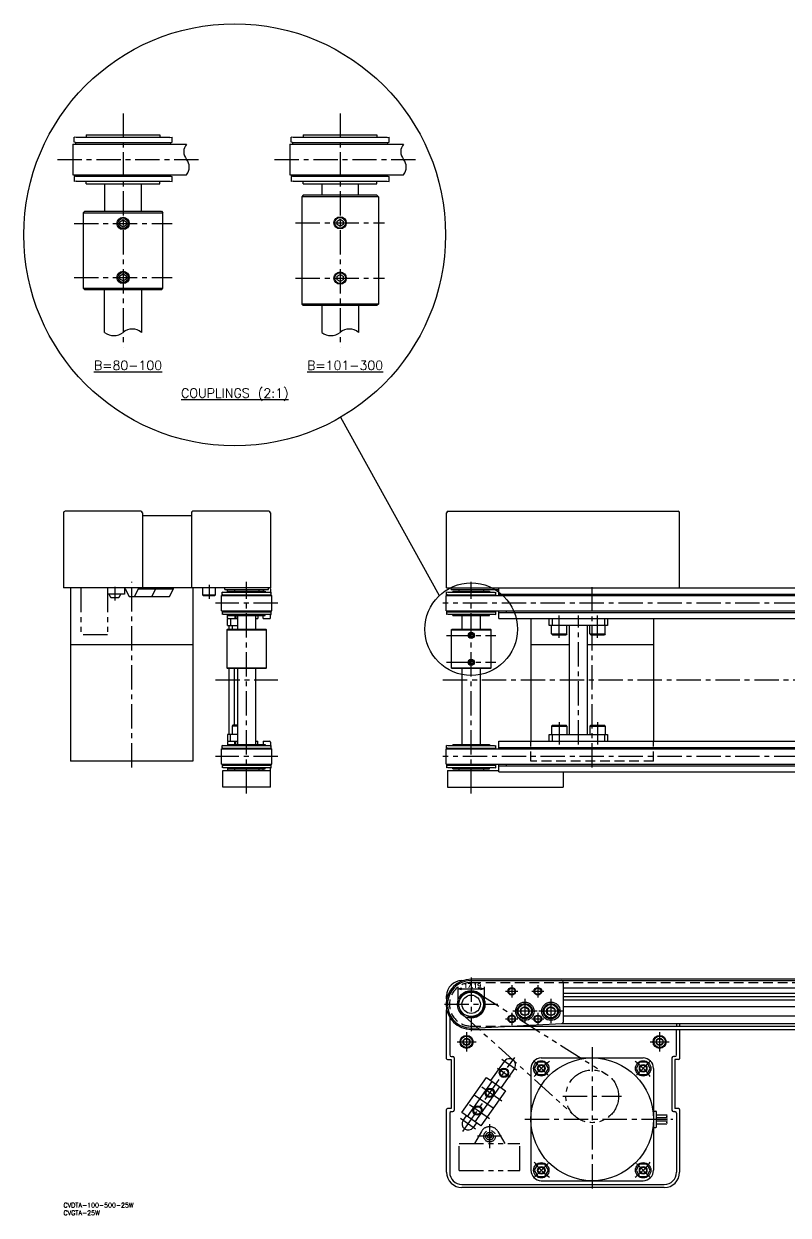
# Model space of a CAD drawing. Extents: x -26 to 972, y -8 to 769.
# Drawn here: x -26 to 473, y -8 to 769 of the extents above; entities that cross this region are included whole.
import ezdxf

# ---------------------------------------------------------------- set-up
doc = ezdxf.new("R2010")
doc.units = 0
doc.header["$LTSCALE"] = 0.5
doc.header["$PDMODE"] = 35
for name, pattern in [('CENTER', [50.8, 31.75, -6.35, 6.35, -6.35]), ('DASHED', [19.05, 12.7, -6.35]), ('PHANTOM', [63.5, 31.75, -6.35, 6.35, -6.35, 6.35, -6.35])]:
    doc.linetypes.add(name, pattern=pattern)
doc.layers.get('0').update_dxf_attribs({"linetype": 'CONTINUOUS'})
doc.layers.get('DEFPOINTS').update_dxf_attribs({"linetype": 'CONTINUOUS'})
for name, color, linetype in [('MSM_CENTER', 1, 'CENTER'), ('MSM_CONTINUOUS', 7, 'CONTINUOUS'), ('MSM_DASHED', 4, 'DASHED'), ('MSM_IMAGINARY', 6, 'PHANTOM'), ('MSM_NARROW', 5, 'CONTINUOUS'), ('MSM_PART_NUMBER', 7, 'CONTINUOUS')]:
    doc.layers.add(name, color=color, linetype=linetype)
doc.styles.get("Standard").update_dxf_attribs({"font": 'txt.shx', "height": 3, "bigfont": 'bigfont.shx'})
doc.dimstyles.get("Standard").update_dxf_attribs({"dimtxt": 2.5, "dimasz": 2.5, "dimexe": 1.25, "dimexo": 0.625, "dimtad": 1, "dimcen": 2.5, "dimazin": 3, "dimtfac": 1, "dimtmove": 0, "dimatfit": 3})

# ---------------------------------------------------------------- blocks, each defined once
blk = doc.blocks.new('*U4')
at = {"layer": 'MSM_PART_NUMBER'}
blk.add_text('CVDTA-100-500-25W', height=3, dxfattribs=at).set_placement((0, -3))
blk = doc.blocks.new('*U5')
at = {"layer": 'MSM_PART_NUMBER'}
blk.add_text('CVGTA-25W', height=3, dxfattribs=at).set_placement((0, -8))
blk = doc.blocks.new('_OPEN30')
at = {"color": 0, "linetype": 'BYBLOCK'}
for p, q in [((-1, 0.27), (0, 0)), ((0, 0), (-1, -0.27)), ((0, 0), (-1, 0))]:
    blk.add_line(p, q, dxfattribs=at)
blk = doc.blocks.new('*U6')
at = {"layer": 'MSM_CONTINUOUS'}
blk.add_text('17.19', height=3, dxfattribs=at).set_placement((261.03, 140.17))
blk = doc.blocks.new('*D1')
at = {"layer": 'DEFPOINTS', "color": 0}
for p in [(274.63, 139.55), (257.44, 129.5), (274.63, 129.5)]:
    blk.add_point(p, dxfattribs=at)
at = {"layer": 'MSM_CONTINUOUS'}
for p, q in [((257.44, 130.13), (257.44, 140.8)), ((274.63, 130.13), (274.63, 140.8)), ((259.94, 139.55), (272.13, 139.55))]:
    blk.add_line(p, q, dxfattribs=at)
at = {"layer": 'MSM_CONTINUOUS', "xscale": 2.5, "yscale": 2.5, "zscale": 2.5, "rotation": 180}
blk.add_blockref('_OPEN30', (257.44, 139.55), dxfattribs=at)
at = {"layer": 'MSM_CONTINUOUS'}
blk.add_blockref('*U6', (0, 0), dxfattribs=at)
at = {"layer": 'MSM_CONTINUOUS', "xscale": 2.5, "yscale": 2.5, "zscale": 2.5}
blk.add_blockref('_OPEN30', (274.63, 139.55), dxfattribs=at)

msp = doc.modelspace()

# ---------------------------------------------------------------- linework, layer by layer
at = {"layer": 'MSM_CENTER'}
for p, q in [((38.854, 710.476), (38.854, 557.911)), ((180.478, 710.476), (180.478, 557.911)), ((-3.946, 680.476), (90.279, 680.476)), ((137.678, 680.476), (231.903, 680.476)), ((6.854, 638.676), (70.854, 638.676)), ((151.478, 639.076), (209.478, 639.076)), ((6.854, 603.476), (70.854, 603.476)), ((151.478, 603.076), (209.478, 603.076)), ((44.5, 284), (44.5, 405)), ((119.5, 267), (119.5, 405)), ((266.032, 267), (266.032, 405)), ((33.5, 401.8), (33.5, 392.8)), ((95, 403), (95, 394)), ((345.032, 284), (345.032, 403)), ((139.9, 391), (99.1, 391)), ((784.447, 391), (247.617, 391)), ((323.532, 368.5), (323.532, 383)), ((336.032, 299), (336.032, 383)), ((348.532, 368.5), (348.532, 383)), ((250.032, 370.1), (282.032, 370.1)), ((250.032, 352.5), (282.032, 352.5)), ((99.1, 341), (139.9, 341)), ((247.617, 341), (788.122, 341)), ((323.532, 313.5), (323.532, 299)), ((348.532, 313.5), (348.532, 299)), ((139.9, 291), (99.1, 291)), ((784.447, 291), (247.617, 291)), ((266.032, 147), (266.032, 112)), ((292.532, 142), (292.532, 134)), ((309.532, 142), (309.532, 134)), ((288.532, 138), (296.532, 138)), ((301.032, 133), (301.032, 117)), ((305.532, 138), (313.532, 138)), ((318.032, 133), (318.032, 117)), ((248.532, 129.5), (283.532, 129.5)), ((309.031, 125), (293.031, 125)), ((326.032, 125), (310.032, 125)), ((288.532, 120), (296.532, 120)), ((292.532, 124), (292.532, 116)), ((305.532, 120), (313.532, 120)), ((309.532, 124), (309.532, 116)), ((263.032, 111.25), (263.032, 98.75)), ((389.032, 111.25), (389.032, 98.75)), ((256.782, 105), (269.282, 105)), ((345.032, 101.5), (345.032, 7.5)), ((382.782, 105), (395.282, 105)), ((260.59, 46.585), (294.432, 94.915)), ((295.905, 86.559), (286.075, 93.442)), ((291.484, 81.989), (283.293, 87.725)), ((307.379, 92.153), (316.217, 83.315)), ((382.685, 92.153), (373.847, 83.315)), ((285.993, 66.301), (270.429, 77.199)), ((277.963, 54.833), (262.399, 65.731)), ((325.842, 69.5), (364.222, 69.5)), ((268.947, 48.059), (259.117, 54.941)), ((301.032, 54.5), (397.732, 54.5)), ((278.032, 51.3), (278.032, 35.7)), ((285.832, 43.5), (270.232, 43.5)), ((307.379, 16.847), (316.217, 25.685)), ((382.685, 16.847), (373.847, 25.685))]:
    msp.add_line(p, q, dxfattribs=at)
for start, end in [(126.463708, 143.536292), (36.463708, 53.536292), (216.463708, 233.536292), (306.463708, 323.536292)]:
    msp.add_arc((345.032, 54.5), 47, start, end, dxfattribs=at)
at = {"layer": 'MSM_CONTINUOUS'}
for p, q in [((6.854, 691.71), (6.854, 694.997)), ((8.225, 694.676), (6.854, 694.997)), ((7.854, 691.476), (6.854, 691.71)), ((7.854, 691.476), (69.854, 691.476)), ((7.854, 691.476), (7.854, 690.476)), ((69.484, 694.676), (8.225, 694.676)), ((14.854, 696.476), (62.854, 696.476)), ((14.854, 696.476), (14.854, 694.676)), ((62.854, 696.476), (62.854, 694.676)), ((69.484, 694.676), (70.854, 694.997)), ((69.854, 691.476), (70.854, 691.71)), ((69.854, 691.476), (69.854, 690.476)), ((70.854, 691.71), (70.854, 694.997)), ((148.478, 691.71), (148.478, 694.997)), ((149.848, 694.676), (148.478, 694.997)), ((149.478, 691.476), (148.478, 691.71)), ((149.478, 691.476), (211.478, 691.476)), ((149.478, 691.476), (149.478, 690.476)), ((211.108, 694.676), (149.848, 694.676)), ((156.478, 696.476), (204.478, 696.476)), ((156.478, 696.476), (156.478, 694.676)), ((204.478, 696.476), (204.478, 694.676)), ((211.108, 694.676), (212.478, 694.997)), ((211.478, 691.476), (212.478, 691.71)), ((211.478, 691.476), (211.478, 690.476)), ((212.478, 691.71), (212.478, 694.997)), ((6.054, 690.476), (80.279, 690.476)), ((6.054, 690.476), (6.054, 670.476)), ((147.678, 690.476), (147.678, 670.476)), ((147.678, 690.476), (221.903, 690.476)), ((6.054, 670.476), (80.279, 670.476)), ((7.854, 669.476), (6.854, 669.241)), ((6.854, 669.241), (6.854, 665.954)), ((7.854, 670.476), (7.854, 669.476)), ((7.854, 669.476), (69.854, 669.476)), ((69.854, 670.476), (69.854, 669.476)), ((69.854, 669.476), (70.854, 669.241)), ((70.854, 665.954), (70.854, 669.241)), ((147.678, 670.476), (221.903, 670.476)), ((149.478, 669.476), (148.478, 669.241)), ((148.478, 669.241), (148.478, 665.954)), ((149.478, 670.476), (149.478, 669.476)), ((149.478, 669.476), (211.478, 669.476)), ((211.478, 670.476), (211.478, 669.476)), ((211.478, 669.476), (212.478, 669.241)), ((212.478, 665.954), (212.478, 669.241)), ((8.225, 666.276), (6.854, 665.954)), ((8.225, 666.276), (69.484, 666.276)), ((14.854, 664.476), (14.854, 666.276)), ((14.854, 664.476), (62.854, 664.476)), ((26.854, 664.476), (26.854, 646.676)), ((50.854, 646.676), (50.854, 664.476)), ((62.854, 664.476), (62.854, 666.276)), ((69.484, 666.276), (70.854, 665.954)), ((149.848, 666.276), (148.478, 665.954)), ((149.848, 666.276), (211.108, 666.276)), ((156.478, 664.476), (156.478, 666.276)), ((156.478, 664.476), (204.478, 664.476)), ((168.478, 664.476), (168.478, 657.076)), ((192.478, 657.076), (192.478, 664.476)), ((204.478, 664.476), (204.478, 666.276)), ((211.108, 666.276), (212.478, 665.954)), ((156.478, 657.076), (155.478, 656.076)), ((155.478, 656.076), (155.478, 586.076)), ((205.478, 656.076), (155.478, 656.076)), ((204.478, 657.076), (156.478, 657.076)), ((205.478, 656.076), (204.478, 657.076)), ((205.478, 656.076), (205.478, 586.076)), ((12.854, 645.676), (13.854, 646.676)), ((12.854, 645.676), (12.854, 596.476)), ((12.854, 645.676), (64.854, 645.676)), ((13.854, 646.676), (63.854, 646.676)), ((63.854, 646.676), (64.854, 645.676)), ((64.854, 596.476), (64.854, 645.676)), ((36.854, 639.83), (38.854, 640.985)), ((36.854, 637.521), (36.854, 639.83)), ((38.854, 636.366), (36.854, 637.521)), ((38.854, 640.985), (40.854, 639.83)), ((40.854, 637.521), (38.854, 636.366)), ((40.854, 639.83), (40.854, 637.521)), ((178.478, 640.23), (180.478, 641.385)), ((178.478, 637.921), (178.478, 640.23)), ((180.478, 636.766), (178.478, 637.921)), ((180.478, 641.385), (182.478, 640.23)), ((182.478, 637.921), (180.478, 636.766)), ((182.478, 640.23), (182.478, 637.921)), ((36.854, 604.63), (38.854, 605.785)), ((36.854, 602.321), (36.854, 604.63)), ((38.854, 601.166), (36.854, 602.321)), ((38.854, 605.785), (40.854, 604.63)), ((40.854, 602.321), (38.854, 601.166)), ((40.854, 604.63), (40.854, 602.321)), ((178.478, 604.23), (180.478, 605.385)), ((178.478, 601.921), (178.478, 604.23)), ((180.478, 600.766), (178.478, 601.921)), ((180.478, 605.385), (182.478, 604.23)), ((182.478, 601.921), (180.478, 600.766)), ((182.478, 604.23), (182.478, 601.921)), ((13.854, 595.476), (12.854, 596.476)), ((12.854, 596.476), (64.854, 596.476)), ((63.854, 595.476), (13.854, 595.476)), ((26.854, 567.652), (26.854, 595.476)), ((50.854, 595.476), (50.854, 567.652)), ((63.854, 595.476), (64.854, 596.476)), ((156.478, 585.076), (155.478, 586.076)), ((205.478, 586.076), (155.478, 586.076)), ((204.478, 585.076), (156.478, 585.076)), ((168.478, 585.076), (168.478, 567.652)), ((192.478, 585.076), (192.478, 567.652)), ((205.478, 586.076), (204.478, 585.076)), ((50.5, 451), (1, 451)), ((134, 451), (84.5, 451)), ((251.032, 451), (401.032, 451)), ((0, 450), (0, 401)), ((51.5, 450), (51.5, 401)), ((83.5, 448), (51.5, 448)), ((83.5, 450), (83.5, 401)), ((135, 450), (135, 401)), ((250.032, 401), (250.032, 450)), ((402.032, 401), (402.032, 450)), ((135, 401), (0, 401)), ((4.5, 401), (4.5, 288)), ((40.246, 400.5), (40.246, 401)), ((40.246, 400.5), (42.827, 395.5)), ((46.269, 395.5), (48.85, 400.5)), ((48.85, 400.5), (48.85, 401)), ((48.85, 400.5), (71.786, 400.5)), ((57.737, 395.5), (60.318, 400.5)), ((60.318, 400.5), (60.318, 401)), ((69.205, 395.5), (71.786, 400.5)), ((71.786, 400.5), (71.786, 401)), ((84.5, 401), (84.5, 288)), ((90.75, 401), (90.75, 396.5)), ((90.75, 396.5), (91.25, 396)), ((90.75, 396.5), (99.25, 396.5)), ((98.75, 396), (99.25, 396.5)), ((99.25, 396.5), (99.25, 401)), ((103.5, 396.617), (103.5, 398.261)), ((104.185, 398.1), (103.5, 398.261)), ((104, 396.5), (103.5, 396.617)), ((104, 396.5), (135, 396.5)), ((104, 396), (104, 396.5)), ((134.815, 398.1), (104.185, 398.1)), ((105.25, 400), (105.25, 401)), ((105.25, 400), (133.75, 400)), ((107, 398.1), (107, 400)), ((107.5, 399), (131.5, 399)), ((107.5, 399), (107.5, 398.1)), ((111.5, 400), (111.5, 399)), ((119.5, 400), (119.5, 399)), ((127.5, 400), (127.5, 399)), ((130.25, 400), (130.25, 399)), ((131.5, 399), (131.5, 398.1)), ((133.75, 400), (133.75, 401)), ((134.815, 398.1), (135.5, 398.261)), ((135, 400.5), (135, 398.143)), ((135, 396.5), (135.5, 396.617)), ((135, 396), (135, 396.5)), ((135.5, 396.617), (135.5, 398.261)), ((250.032, 401), (743.032, 401)), ((250.032, 396.617), (250.032, 398.261)), ((250.717, 398.1), (250.032, 398.261)), ((250.532, 396.5), (250.032, 396.617)), ((250.532, 396.5), (281.532, 396.5)), ((250.532, 396), (250.532, 396.5)), ((281.347, 398.1), (250.717, 398.1)), ((253.032, 400), (253.032, 401)), ((253.032, 400), (284.032, 400)), ((254.032, 399), (278.032, 399)), ((254.032, 399), (254.032, 398.1)), ((258.032, 400), (258.032, 399)), ((266.032, 400), (266.032, 399)), ((274.032, 400), (274.032, 399)), ((278.032, 399), (278.032, 398.1)), ((281.347, 398.1), (282.032, 398.261)), ((281.532, 396.5), (282.032, 396.617)), ((281.532, 396), (281.532, 396.5)), ((282.032, 396.617), (282.032, 398.261)), ((284.032, 396), (284.032, 401)), ((284.032, 397), (743.032, 397)), ((289.032, 396), (289.032, 397)), ((42.827, 395.5), (69.205, 395.5)), ((91.25, 396), (98.75, 396)), ((103.1, 396), (135.9, 396)), ((103.1, 386), (103.1, 396)), ((135.9, 386), (135.9, 396)), ((249.632, 396), (782.432, 396)), ((249.632, 386), (249.632, 396)), ((103.1, 386), (135.9, 386)), ((104, 385.5), (103.5, 385.383)), ((103.5, 385.383), (103.5, 383.739)), ((104.185, 383.9), (103.5, 383.739)), ((104, 385.5), (104, 386)), ((104, 385.5), (135, 385.5)), ((104.185, 383.9), (134.815, 383.9)), ((107, 381.5), (107, 383.9)), ((107, 381), (113.5, 381)), ((107, 376.5), (107, 381)), ((107.5, 383), (107.5, 383.9)), ((107.5, 383), (131.5, 383)), ((109, 381), (109, 376.5)), ((111.9, 383), (111.9, 381)), ((112, 383), (112, 381)), ((112.542, 383), (112.542, 381)), ((113.5, 383), (113.5, 374.1)), ((125.5, 374.1), (125.5, 383)), ((125.5, 381), (126.75, 381)), ((126.75, 383), (126.75, 381)), ((130.25, 381), (130.25, 383)), ((130.25, 381), (134.5, 381)), ((131.5, 383), (131.5, 383.9)), ((134.815, 383.9), (135.5, 383.739)), ((135, 385.5), (135, 386)), ((135, 385.5), (135.5, 385.383)), ((135, 381.5), (135, 383.857)), ((135.5, 383.739), (135.5, 385.383)), ((249.632, 386), (782.432, 386)), ((250.532, 385.5), (250.032, 385.383)), ((250.032, 385.383), (250.032, 383.739)), ((250.717, 383.9), (250.032, 383.739)), ((250.532, 385.5), (250.532, 386)), ((250.532, 385.5), (281.532, 385.5)), ((250.717, 383.9), (281.347, 383.9)), ((254.032, 383), (254.032, 383.9)), ((254.032, 383), (278.032, 383)), ((260.032, 383), (260.032, 374.1)), ((272.032, 374.1), (272.032, 383)), ((278.032, 383), (278.032, 383.9)), ((281.347, 383.9), (282.032, 383.739)), ((281.532, 385.5), (281.532, 386)), ((281.532, 385.5), (282.032, 385.383)), ((282.032, 383.739), (282.032, 385.383)), ((284.032, 381), (284.032, 386)), ((284.032, 385), (743.032, 385)), ((284.032, 381), (743.032, 381)), ((289.032, 385), (289.032, 386)), ((305.032, 381), (305.032, 301)), ((317.032, 376.5), (317.032, 381)), ((319.032, 376.5), (319.032, 381)), ((353.032, 381), (353.032, 376.5)), ((355.032, 381), (355.032, 376.5)), ((385.032, 381), (385.032, 301)), ((106.5, 373.6), (107, 374.1)), ((106.5, 373.6), (106.5, 349)), ((106.5, 373.6), (132.5, 373.6)), ((107, 376.5), (113.5, 376.5)), ((107, 374.1), (132, 374.1)), ((108.072, 374.1), (108.072, 376.5)), ((110, 376.5), (110, 374.1)), ((132, 374.1), (132.5, 373.6)), ((132.5, 349), (132.5, 373.6)), ((253.032, 373.6), (253.532, 374.1)), ((253.032, 373.6), (253.032, 349)), ((253.032, 373.6), (279.032, 373.6)), ((253.532, 374.1), (278.532, 374.1)), ((278.532, 374.1), (279.032, 373.6)), ((279.032, 349), (279.032, 373.6)), ((355.032, 376.5), (317.032, 376.5)), ((318.532, 371.1), (318.532, 376.5)), ((328.532, 371.1), (328.532, 376.5)), ((330.032, 376.5), (330.032, 305.5)), ((342.032, 305.5), (342.032, 376.5)), ((343.532, 371.1), (343.532, 376.5)), ((353.532, 371.1), (353.532, 376.5)), ((265.032, 370.677), (266.032, 371.255)), ((265.032, 369.523), (265.032, 370.677)), ((266.032, 368.945), (265.032, 369.523)), ((266.032, 371.255), (267.032, 370.677)), ((267.032, 369.523), (266.032, 368.945)), ((267.032, 370.677), (267.032, 369.523)), ((318.532, 371.1), (319.132, 370.5)), ((318.532, 371.1), (328.532, 371.1)), ((319.132, 370.5), (327.932, 370.5)), ((328.532, 371.1), (327.932, 370.5)), ((343.532, 371.1), (344.132, 370.5)), ((343.532, 371.1), (353.532, 371.1)), ((344.132, 370.5), (352.932, 370.5)), ((353.532, 371.1), (352.932, 370.5)), ((84.5, 364), (4.5, 364)), ((330.032, 364), (305.032, 364)), ((385.032, 364), (342.032, 364)), ((265.032, 353.077), (266.032, 353.655)), ((265.032, 351.923), (265.032, 353.077)), ((266.032, 351.345), (265.032, 351.923)), ((266.032, 353.655), (267.032, 353.077)), ((267.032, 351.923), (266.032, 351.345)), ((267.032, 353.077), (267.032, 351.923)), ((107, 348.5), (106.5, 349)), ((106.5, 349), (132.5, 349)), ((132, 348.5), (107, 348.5)), ((108.072, 305.5), (108.072, 348.5)), ((111.536, 311.5), (111.536, 348.5)), ((113.5, 348.5), (113.5, 299)), ((125.5, 299), (125.5, 348.5)), ((132, 348.5), (132.5, 349)), ((253.532, 348.5), (253.032, 349)), ((253.032, 349), (279.032, 349)), ((278.532, 348.5), (253.532, 348.5)), ((260.032, 348.5), (260.032, 299)), ((272.032, 299), (272.032, 348.5)), ((278.532, 348.5), (279.032, 349)), ((110.6, 311.5), (110, 310.9)), ((110, 310.9), (110, 305.5)), ((113.5, 310.9), (110, 310.9)), ((113.5, 311.5), (110.6, 311.5)), ((318.532, 310.9), (319.132, 311.5)), ((318.532, 310.9), (318.532, 305.5)), ((318.532, 310.9), (328.532, 310.9)), ((319.132, 311.5), (327.932, 311.5)), ((328.532, 310.9), (327.932, 311.5)), ((328.532, 310.9), (328.532, 305.5)), ((343.532, 310.9), (344.132, 311.5)), ((343.532, 310.9), (343.532, 305.5)), ((343.532, 310.9), (353.532, 310.9)), ((344.132, 311.5), (352.932, 311.5)), ((353.532, 310.9), (352.932, 311.5)), ((353.532, 310.9), (353.532, 305.5)), ((107, 305.5), (107, 301)), ((113.5, 305.5), (107, 305.5)), ((109, 301), (109, 305.5)), ((317.032, 305.5), (355.032, 305.5)), ((317.032, 301), (317.032, 305.5)), ((319.032, 301), (319.032, 305.5)), ((353.032, 305.5), (353.032, 301)), ((355.032, 305.5), (355.032, 301)), ((103.1, 286), (103.1, 296)), ((103.1, 296), (135.9, 296)), ((104.185, 298.1), (103.5, 298.261)), ((103.5, 296.617), (103.5, 298.261)), ((104, 296.5), (103.5, 296.617)), ((104, 296.5), (135, 296.5)), ((104, 296), (104, 296.5)), ((134.815, 298.1), (104.185, 298.1)), ((107, 301), (113.5, 301)), ((107, 300.5), (107, 298.1)), ((107.5, 299), (131.5, 299)), ((107.5, 299), (107.5, 298.1)), ((111.9, 299), (111.9, 301)), ((112, 299), (112, 301)), ((112.542, 299), (112.542, 301)), ((125.5, 301), (126.75, 301)), ((126.75, 299), (126.75, 301)), ((130.25, 301), (134.5, 301)), ((130.25, 301), (130.25, 299)), ((131.5, 299), (131.5, 298.1)), ((134.815, 298.1), (135.5, 298.261)), ((135, 300.5), (135, 298.143)), ((135, 296.5), (135.5, 296.617)), ((135, 296), (135, 296.5)), ((135.5, 296.617), (135.5, 298.261)), ((135.9, 286), (135.9, 296)), ((249.632, 296), (782.432, 296)), ((249.632, 286), (249.632, 296)), ((250.717, 298.1), (250.032, 298.261)), ((250.032, 296.617), (250.032, 298.261)), ((250.532, 296.5), (250.032, 296.617)), ((250.532, 296.5), (281.532, 296.5)), ((250.532, 296), (250.532, 296.5)), ((281.347, 298.1), (250.717, 298.1)), ((254.032, 299), (278.032, 299)), ((254.032, 299), (254.032, 298.1)), ((278.032, 299), (278.032, 298.1)), ((281.347, 298.1), (282.032, 298.261)), ((281.532, 296.5), (282.032, 296.617)), ((281.532, 296), (281.532, 296.5)), ((282.032, 296.617), (282.032, 298.261)), ((284.032, 301), (743.032, 301)), ((284.032, 296), (284.032, 301)), ((284.032, 297), (743.032, 297)), ((289.032, 296), (289.032, 297)), ((84.5, 288), (4.5, 288)), ((103.1, 286), (135.9, 286)), ((104, 285.5), (103.5, 285.383)), ((103.5, 285.383), (103.5, 283.739)), ((104.185, 283.9), (103.5, 283.739)), ((104, 285.5), (104, 286)), ((104, 285.5), (135, 285.5)), ((104, 282), (135, 282)), ((104, 271), (104, 282)), ((104.185, 283.9), (134.815, 283.9)), ((107, 283.9), (107, 282)), ((107.5, 283), (107.5, 283.9)), ((107.5, 283), (131.5, 283)), ((111.5, 283), (111.5, 282)), ((127.5, 283), (127.5, 282)), ((130.25, 282), (130.25, 283)), ((131.5, 283), (131.5, 283.9)), ((134.815, 283.9), (135.5, 283.739)), ((135, 285.5), (135, 286)), ((135, 285.5), (135.5, 285.383)), ((135, 271), (135, 283.857)), ((135.5, 283.739), (135.5, 285.383)), ((249.632, 286), (782.432, 286)), ((250.532, 285.5), (250.032, 285.383)), ((250.032, 285.383), (250.032, 283.739)), ((250.717, 283.9), (250.032, 283.739)), ((250.532, 285.5), (250.532, 286)), ((250.532, 285.5), (281.532, 285.5)), ((250.532, 282), (284.032, 282)), ((250.532, 282), (250.532, 271)), ((250.717, 283.9), (281.347, 283.9)), ((254.032, 283), (254.032, 283.9)), ((254.032, 283), (278.032, 283)), ((258.032, 283), (258.032, 282)), ((274.032, 283), (274.032, 282)), ((278.032, 283), (278.032, 283.9)), ((281.347, 283.9), (282.032, 283.739)), ((281.532, 285.5), (281.532, 286)), ((281.532, 285.5), (282.032, 285.383)), ((282.032, 283.739), (282.032, 285.383)), ((284.032, 281), (284.032, 286)), ((284.032, 285), (743.032, 285)), ((284.032, 281), (743.032, 281)), ((289.032, 285), (289.032, 286)), ((326.032, 281), (326.032, 271)), ((135, 271), (104, 271)), ((250.532, 271), (326.032, 271)), ((260.032, 145), (260.674, 145)), ((766.032, 145.9), (266.032, 145.9)), ((266.032, 145), (766.032, 145)), ((326.032, 144), (326.032, 117.951)), ((326.032, 140.25), (706.032, 140.25)), ((250.032, 133.1), (250.032, 135)), ((326.032, 136.75), (706.032, 136.75)), ((326.032, 134.6), (706.032, 134.6)), ((326.032, 132.4), (706.032, 132.4)), ((250.032, 94), (250.032, 125.9)), ((301.032, 127.86), (298.532, 126.417)), ((298.532, 126.417), (298.532, 123.583)), ((301.032, 127.86), (303.532, 126.417)), ((303.532, 126.417), (303.532, 123.583)), ((318.032, 127.86), (315.532, 126.417)), ((315.532, 126.417), (315.532, 123.583)), ((318.032, 127.86), (320.532, 126.417)), ((320.532, 126.417), (320.532, 123.583)), ((326.032, 128.1), (706.032, 128.1)), ((252.032, 120.958), (252.032, 96.5)), ((266.811, 114.02), (325.082, 116.952)), ((301.032, 122.14), (298.532, 123.583)), ((301.032, 122.14), (303.532, 123.583)), ((318.032, 122.14), (315.532, 123.583)), ((318.032, 122.14), (320.532, 123.583)), ((325.341, 117), (706.723, 117)), ((326.032, 121.9), (706.032, 121.9)), ((400.032, 117), (400.032, 115.3)), ((402.032, 117), (402.032, 115.3)), ((266.032, 113.1), (766.032, 113.1)), ((292.253, 115.3), (739.811, 115.3)), ((400.032, 96.5), (400.032, 113.1)), ((402.032, 113.1), (402.032, 94)), ((261.032, 106.155), (263.032, 107.309)), ((261.032, 103.845), (261.032, 106.155)), ((263.032, 102.691), (261.032, 103.845)), ((263.032, 107.309), (265.032, 106.155)), ((265.032, 103.845), (263.032, 102.691)), ((265.032, 106.155), (265.032, 103.845)), ((387.032, 106.155), (389.032, 107.309)), ((387.032, 103.845), (387.032, 106.155)), ((389.032, 102.691), (387.032, 103.845)), ((389.032, 107.309), (391.032, 106.155)), ((391.032, 103.845), (389.032, 102.691)), ((391.032, 106.155), (391.032, 103.845)), ((250.532, 93.5), (253.032, 93.5)), ((253.032, 95.5), (254.032, 95.5)), ((253.032, 93.5), (253.032, 61.5)), ((255.032, 94.5), (255.032, 60.5)), ((311.798, 94.5), (378.266, 94.5)), ((397.032, 94.5), (397.032, 60.5)), ((399.032, 95.5), (398.032, 95.5)), ((399.032, 93.5), (399.032, 61.5)), ((401.532, 93.5), (399.032, 93.5)), ((278.95, 79.779), (287.713, 92.294)), ((294.267, 87.706), (285.503, 75.19)), ((305.032, 87.734), (305.032, 21.266)), ((309.489, 91.734), (307.179, 87.734)), ((307.179, 87.734), (309.489, 83.734)), ((314.107, 91.734), (309.489, 91.734)), ((316.417, 87.734), (314.107, 91.734)), ((314.107, 83.734), (316.417, 87.734)), ((375.957, 91.734), (373.647, 87.734)), ((373.647, 87.734), (375.957, 83.734)), ((380.575, 91.734), (375.957, 91.734)), ((382.885, 87.734), (380.575, 91.734)), ((380.575, 83.734), (382.885, 87.734)), ((385.032, 87.734), (385.032, 21.266)), ((260.023, 58.85), (276.083, 81.786)), ((263.709, 56.269), (279.769, 79.205)), ((276.083, 81.786), (288.37, 73.182)), ((309.489, 83.734), (314.107, 83.734)), ((375.957, 83.734), (380.575, 83.734)), ((280.34, 61.714), (268.053, 70.318)), ((268.624, 52.827), (284.684, 75.764)), ((288.37, 73.182), (272.31, 50.246)), ((250.032, 20), (250.032, 61)), ((253.032, 61.5), (250.532, 61.5)), ((252.032, 58.5), (252.032, 20)), ((253.032, 59.5), (254.032, 59.5)), ((272.31, 50.246), (260.023, 58.85)), ((260.755, 53.794), (262.89, 56.842)), ((385.032, 59.75), (386.532, 59.75)), ((387.032, 49.75), (387.032, 59.25)), ((387.032, 57.5), (393.732, 57.5)), ((393.732, 55.5), (387.032, 55.5)), ((398.032, 59.5), (399.032, 59.5)), ((401.532, 61.5), (399.032, 61.5)), ((400.032, 58.5), (400.032, 20)), ((402.032, 61), (402.032, 20)), ((269.443, 52.254), (267.309, 49.206)), ((385.032, 49.25), (386.532, 49.25)), ((387.032, 53.5), (393.732, 53.5)), ((387.032, 51.5), (393.732, 51.5)), ((309.489, 25.266), (307.179, 21.266)), ((314.107, 25.266), (309.489, 25.266)), ((316.417, 21.266), (314.107, 25.266)), ((375.957, 25.266), (373.647, 21.266)), ((380.575, 25.266), (375.957, 25.266)), ((382.885, 21.266), (380.575, 25.266)), ((307.179, 21.266), (309.489, 17.266)), ((309.489, 17.266), (314.107, 17.266)), ((314.107, 17.266), (316.417, 21.266)), ((373.647, 21.266), (375.957, 17.266)), ((375.957, 17.266), (380.575, 17.266)), ((380.575, 17.266), (382.885, 21.266)), ((260.032, 12), (392.032, 12)), ((392.032, 10), (260.032, 10)), ((311.798, 14.5), (378.266, 14.5))]:
    msp.add_line(p, q, dxfattribs=at)
for centre, radius in [((38.854, 638.676), 3.242), ((180.478, 639.076), 3.5), ((38.854, 603.476), 3.242), ((180.478, 603.076), 3.5), ((266.032, 370.1), 1.621), ((266.032, 352.5), 1.621), ((292.532, 138), 2.067), ((309.532, 138), 2.067), ((266.032, 129.5), 9), ((266.032, 129.5), 8), ((266.032, 129.5), 6), ((301.032, 125), 6), ((301.032, 125), 5), ((301.031, 125), 4.4), ((301.031, 125), 2.887), ((318.032, 125), 6), ((318.032, 125), 5), ((318.032, 125), 4.4), ((318.032, 125), 2.887), ((292.532, 120), 2.067), ((309.532, 120), 2.067), ((263.032, 105), 4.25), ((389.032, 105), 4.25), ((263.032, 105), 3.75), ((263.032, 105), 2.309), ((389.032, 105), 3.75), ((389.032, 105), 2.309), ((345.032, 54.5), 40), ((287.389, 84.857), 3), ((287.389, 84.857), 2.458), ((311.798, 87.734), 5), ((311.798, 87.734), 2.5), ((311.798, 87.734), 2.067), ((378.266, 87.734), 5), ((378.266, 87.734), 2.5), ((378.266, 87.734), 2.067), ((278.211, 71.75), 3), ((278.211, 71.75), 2.458), ((270.181, 60.282), 3), ((270.181, 60.282), 2.458), ((311.798, 21.266), 5), ((311.798, 21.266), 2.5), ((311.798, 21.266), 2.067), ((378.266, 21.266), 5), ((378.266, 21.266), 2.5), ((378.266, 21.266), 2.067)]:
    msp.add_circle(centre, radius, dxfattribs=at)
for centre, radius, start, end in [((1, 450), 1, 90, 180), ((50.5, 450), 1, 0, 90), ((84.5, 450), 1, 90, 180), ((134, 450), 1, 0, 90), ((251.032, 450), 1, 90, 180), ((401.032, 450), 1, 0, 90), ((134.5, 400.5), 0.5, 0, 90), ((107.5, 381.5), 0.5, 180, 270), ((134.5, 381.5), 0.5, 270, 0), ((107.5, 300.5), 0.5, 90, 180), ((134.5, 300.5), 0.5, 0, 90), ((266.032, 129.5), 16.4, 90, 270), ((260.032, 135), 10, 90, 180), ((266.032, 129.5), 15.5, 90, 272.881091), ((325.032, 144), 1, 0, 90), ((325.032, 117.951), 1, 272.881091, 0), ((250.532, 94), 0.5, 180, 270), ((253.032, 96.5), 1, 180, 270), ((254.032, 94.5), 1, 0, 90), ((290.99, 90), 4, 325, 145), ((311.798, 87.734), 6.766, 90, 180), ((378.266, 87.734), 6.766, 0, 90), ((398.032, 94.5), 1, 90, 180), ((399.032, 96.5), 1, 270, 0), ((401.532, 94), 0.5, 270, 0), ((250.532, 61), 0.5, 90, 180), ((253.032, 58.5), 1, 90, 180), ((254.032, 60.5), 1, 270, 0), ((386.532, 59.25), 0.5, 0, 90), ((398.032, 60.5), 1, 180, 270), ((399.032, 58.5), 1, 0, 90), ((401.532, 61), 0.5, 0, 90), ((264.032, 51.5), 4, 145, 325), ((386.532, 49.75), 0.5, 270, 0), ((260.032, 20), 10, 180, 270), ((260.032, 20), 8, 180, 270), ((311.798, 21.266), 6.766, 180, 270), ((378.266, 21.266), 6.766, 270, 0), ((392.032, 20), 10, 270, 0), ((392.032, 20), 8, 270, 0)]:
    msp.add_arc(centre, radius, start, end, dxfattribs=at)
at = {"layer": 'MSM_DASHED'}
for p, q in [((305.032, 288), (305.032, 301)), ((385.032, 288), (385.032, 301)), ((385.032, 288), (305.032, 288)), ((266.032, 143.7), (766.032, 143.7)), ((266.032, 115.3), (292.253, 115.3))]:
    msp.add_line(p, q, dxfattribs=at)
msp.add_arc((266.032, 129.5), 14.2, 90, 270, dxfattribs=at)
at = {"layer": 'MSM_IMAGINARY'}
for p, q in [((11.2, 401), (11.2, 370.5)), ((28.7, 401), (28.7, 370.5)), ((39.7, 397), (28.7, 397)), ((39.7, 401), (39.7, 397)), ((30.975, 394.8), (36.025, 394.8)), ((28.7, 370.5), (11.2, 370.5)), ((270.618, 136.769), (354.204, 84.039)), ((260.26, 123.131), (333.488, 56.763)), ((272.663, 46.6), (268.102, 38.7)), ((276.714, 44.088), (277.882, 44.936)), ((276.864, 42.652), (276.714, 44.088)), ((278.182, 42.064), (276.864, 42.652)), ((277.882, 44.936), (279.2, 44.348)), ((279.35, 42.912), (278.182, 42.064)), ((279.2, 44.348), (279.35, 42.912)), ((283.401, 46.6), (287.962, 38.7)), ((258.282, 21.2), (258.282, 38.7)), ((258.282, 38.7), (297.782, 38.7)), ((297.782, 21.2), (297.782, 38.7)), ((258.282, 21.2), (297.782, 21.2))]:
    msp.add_line(p, q, dxfattribs=at)
for centre, radius in [((266.032, 129.5), 8.595), ((345.032, 69.5), 17.19), ((278.032, 43.5), 3.8), ((278.032, 43.5), 2.525)]:
    msp.add_circle(centre, radius, dxfattribs=at)
for centre, radius, start, end in [((33.436, 397.696), 3.8, 190.547631, 229.640852), ((33.564, 397.696), 3.8, 310.359148, 349.452369), ((278.032, 43.5), 6.2, 30, 150)]:
    msp.add_arc(centre, radius, start, end, dxfattribs=at)
at = {"layer": 'MSM_NARROW'}
msp.add_line((180.76, 512.28), (245.229, 395.976), dxfattribs=at)
for centre, radius in [((111.682, 631.269), 137.587), ((38.854, 638.676), 4), ((180.478, 639.076), 4), ((38.854, 603.476), 4), ((180.478, 603.076), 4), ((266.032, 374.1), 30.188), ((266.032, 370.1), 2), ((266.032, 352.5), 2), ((292.532, 138), 2.5), ((309.532, 138), 2.5), ((292.532, 120), 2.5), ((309.532, 120), 2.5)]:
    msp.add_circle(centre, radius, dxfattribs=at)
for centre, radius, start, end in [((86.407, 685.476), 7.909, 140.786492, 219.213508), ((228.03, 685.476), 7.909, 140.786492, 219.213508), ((74.151, 675.476), 7.909, 320.786492, 39.213508), ((215.775, 675.476), 7.909, 320.786492, 39.213508), ((32.854, 575.005), 9.49, 230.786492, 309.213508), ((44.854, 560.299), 9.49, 50.786492, 129.213508), ((174.478, 575.005), 9.49, 230.786492, 309.213508), ((186.478, 560.299), 9.49, 50.786492, 129.213508), ((394.598, 56), 1, 150.00001, 209.999968), ((394.598, 54), 1, 150.000041, 209.999959), ((392.866, 57), 1, 330, 30), ((392.866, 55), 1, 330, 30), ((394.598, 52), 1, 150.00001, 209.999968), ((392.866, 53), 1, 330, 30)]:
    msp.add_arc(centre, radius, start, end, dxfattribs=at)

# ---------------------------------------------------------------- block references
at = {"layer": 'MSM_CONTINUOUS'}
for name in ['*U4', '*U5']:
    msp.add_blockref(name, (0, 0), dxfattribs=at)

# ---------------------------------------------------------------- texts
at = {"layer": 'MSM_PART_NUMBER'}
for s, p in [('%%UB=80-100', (19.887, 543.139)), ('%%UB=101-300', (158.968, 543.139)), ('%%UCOUPLINGS (2:1)', (76.728, 525.043))]:
    msp.add_text(s, height=6, dxfattribs=at).set_placement(p)

# ---------------------------------------------------------------- dimensions: what is measured, and where the dimension line sits
at = {"layer": 'MSM_CONTINUOUS'}
dim = msp.add_linear_dim(base=(274.627, 139.55), p1=(257.437, 129.5), p2=(274.627, 129.5), dimstyle='Standard', dxfattribs=at)
dim.commit()
dim.dimension.update_dxf_attribs({"geometry": '*D1', "text_midpoint": (266.032, 141.675)})

doc.saveas('drawing.dxf')
